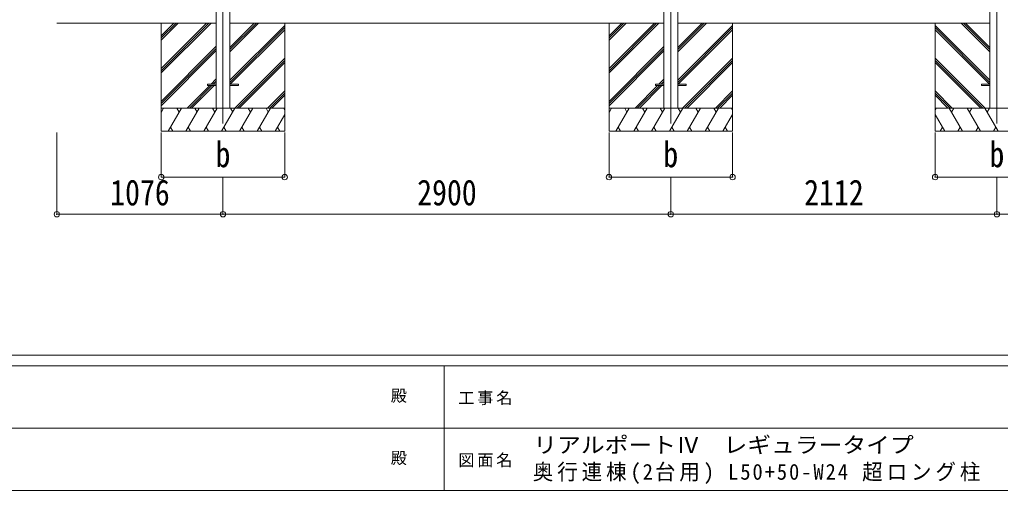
# Model space of a CAD drawing. Units: millimetres at full size. Extents: x -9783 to 9892, y -6828 to 6752.
# Drawn here: x -3218 to 3134, y -6828 to -3782 of the extents above; entities that cross this region are included whole.
import ezdxf
from ezdxf.enums import TextEntityAlignment as Align

# ---------------------------------------------------------------- set-up
doc = ezdxf.new("R2010")
doc.units = ezdxf.units.MM
doc.header["$LTSCALE"] = 35
doc.header["$PDMODE"] = 32
doc.header["$PDSIZE"] = 35
for name, color, linetype, lineweight in [('0-0_0', 7, 'Continuous', 9), ('0-1_本体', 4, 'Continuous', 9), ('0-2_部品', 7, 'Continuous', 9), ('0-8_PARTS2', 2, 'Continuous', 9), ('0-A_寸法', 6, 'Continuous', 9), ('F-0_240', 7, 'Continuous', 9)]:
    doc.layers.add(name, color=color, linetype=linetype, lineweight=lineweight)
doc.styles.add('ＭＳ ゴシック', font='')
doc.styles.get('ＭＳ ゴシック').set_extended_font_data('MS Gothic')

msp = doc.modelspace()

# ---------------------------------------------------------------- linework, layer by layer
at = {"layer": '0-0_0'}
for p, q in [((-2976.65, -3804.69), (-1945.85, -3804.69)), ((-2300.65, -3804.69), (-2300.65, -4504.69)), ((-2300.65, -4098.87), (-2006.47, -3804.69)), ((-2300.65, -4113.01), (-1992.33, -3804.69)), ((-2300.65, -4127.15), (-1978.18, -3804.69)), ((-2300.65, -3915.02), (-2190.32, -3804.69)), ((-2300.65, -3900.88), (-2204.46, -3804.69)), ((-2300.65, -3886.74), (-2218.6, -3804.69)), ((-1855.45, -3804.69), (954.15, -3804.69)), ((-1855.45, -3990.32), (-1669.82, -3804.69)), ((-1855.45, -3976.18), (-1683.96, -3804.69)), ((-1855.45, -3962.04), (-1698.1, -3804.69)), ((-1500.65, -3804.69), (-1500.65, -4504.69)), ((599.35, -3804.69), (599.35, -4504.69)), ((599.35, -4098.87), (893.53, -3804.69)), ((599.35, -4113.01), (907.67, -3804.69)), ((599.35, -4127.15), (921.82, -3804.69)), ((599.35, -3915.02), (709.68, -3804.69)), ((599.35, -3900.88), (695.54, -3804.69)), ((599.35, -3886.74), (681.4, -3804.69)), ((1044.55, -3804.69), (2075.35, -3804.69)), ((1044.55, -3990.32), (1230.18, -3804.69)), ((1044.55, -3976.18), (1216.04, -3804.69)), ((1044.55, -3962.04), (1201.9, -3804.69)), ((1399.35, -3804.69), (1399.35, -4504.69)), ((3066.15, -3804.69), (2035.35, -3804.69)), ((2711.35, -3804.69), (2711.35, -4504.69)), ((3066.15, -3990.32), (2880.52, -3804.69)), ((3066.15, -3976.18), (2894.66, -3804.69)), ((3066.15, -3962.04), (2908.8, -3804.69)), ((-1855.45, -4174.17), (-1500.65, -3819.37)), ((-1855.45, -4188.31), (-1500.65, -3833.51)), ((-1853.19, -4200.19), (-1500.65, -3847.65)), ((1044.55, -4174.17), (1399.35, -3819.37)), ((1044.55, -4188.31), (1399.35, -3833.51)), ((1046.81, -4200.19), (1399.35, -3847.65)), ((3066.15, -4174.17), (2711.35, -3819.37)), ((3066.15, -4188.31), (2711.35, -3833.51)), ((3063.89, -4200.19), (2711.35, -3847.65)), ((-2300.65, -4311), (-1945.85, -3956.2)), ((-2300.65, -4325.14), (-1945.85, -3970.34)), ((-2300.65, -4339.28), (-1945.85, -3984.49)), ((599.35, -4311), (954.15, -3956.2)), ((599.35, -4325.14), (954.15, -3970.34)), ((599.35, -4339.28), (954.15, -3984.49)), ((-1823.84, -4354.69), (-1500.65, -4031.5)), ((-1809.7, -4354.69), (-1500.65, -4045.64)), ((-1795.55, -4354.69), (-1500.65, -4059.79)), ((1076.16, -4354.69), (1399.35, -4031.5)), ((1090.3, -4354.69), (1399.35, -4045.64)), ((1104.45, -4354.69), (1399.35, -4059.79)), ((3034.54, -4354.69), (2711.35, -4031.5)), ((3020.4, -4354.69), (2711.35, -4045.64)), ((3006.26, -4354.69), (2711.35, -4059.79)), ((-1977.71, -4200.19), (-1945.85, -4168.33)), ((-1963.56, -4200.19), (-1945.85, -4182.47)), ((922.29, -4200.19), (954.15, -4168.33)), ((936.44, -4200.19), (954.15, -4182.47)), ((-2132.21, -4354.69), (-1986.71, -4209.19)), ((-2118.06, -4354.69), (-1972.56, -4209.19)), ((-2103.92, -4354.69), (-1958.42, -4209.19)), ((-1949.42, -4200.19), (-1945.85, -4196.62)), ((-1611.71, -4354.69), (-1500.65, -4243.63)), ((767.79, -4354.69), (913.29, -4209.19)), ((781.94, -4354.69), (927.44, -4209.19)), ((796.08, -4354.69), (941.58, -4209.19)), ((950.58, -4200.19), (954.15, -4196.62)), ((1288.29, -4354.69), (1399.35, -4243.63)), ((2822.41, -4354.69), (2711.35, -4243.63)), ((-1597.56, -4354.69), (-1500.65, -4257.77)), ((-1583.42, -4354.69), (-1500.65, -4271.92)), ((1302.44, -4354.69), (1399.35, -4257.77)), ((1316.58, -4354.69), (1399.35, -4271.92)), ((2808.27, -4354.69), (2711.35, -4257.77)), ((2794.13, -4354.69), (2711.35, -4271.92)), ((-1500.65, -4354.69), (-2300.65, -4354.69)), ((-2300.65, -4382.19), (-2284.77, -4354.69)), ((-2255.9, -4504.69), (-2169.3, -4354.69)), ((-2184.3, -4380.67), (-2199.3, -4354.69)), ((-2140.43, -4504.69), (-2053.83, -4354.69)), ((-2068.83, -4380.67), (-2083.83, -4354.69)), ((-2024.96, -4504.69), (-1938.36, -4354.69)), ((-1953.36, -4380.67), (-1968.36, -4354.69)), ((-1909.49, -4504.69), (-1822.89, -4354.69)), ((-1837.89, -4380.67), (-1852.89, -4354.69)), ((-1794.02, -4504.69), (-1707.42, -4354.69)), ((-1722.42, -4380.67), (-1737.42, -4354.69)), ((-1678.55, -4504.69), (-1591.95, -4354.69)), ((-1621.95, -4354.69), (-1606.95, -4380.67)), ((-1506.48, -4354.69), (-1500.65, -4364.79)), ((1399.35, -4354.69), (599.35, -4354.69)), ((599.35, -4382.19), (615.23, -4354.69)), ((644.1, -4504.69), (730.7, -4354.69)), ((715.7, -4380.67), (700.7, -4354.69)), ((759.57, -4504.69), (846.17, -4354.69)), ((831.17, -4380.67), (816.17, -4354.69)), ((875.04, -4504.69), (961.64, -4354.69)), ((946.64, -4380.67), (931.64, -4354.69)), ((990.51, -4504.69), (1077.11, -4354.69)), ((1062.11, -4380.67), (1047.11, -4354.69)), ((1105.98, -4504.69), (1192.58, -4354.69)), ((1177.58, -4380.67), (1162.58, -4354.69)), ((1221.45, -4504.69), (1308.05, -4354.69)), ((1278.05, -4354.69), (1293.05, -4380.67)), ((1393.52, -4354.69), (1399.35, -4364.79)), ((2711.35, -4354.69), (3511.35, -4354.69)), ((2717.18, -4354.69), (2711.35, -4364.79)), ((2889.25, -4504.69), (2802.65, -4354.69)), ((2832.65, -4354.69), (2817.65, -4380.67)), ((3004.73, -4504.69), (2918.12, -4354.69)), ((2933.12, -4380.67), (2948.12, -4354.69)), ((3120.2, -4504.69), (3033.59, -4354.69)), ((3048.59, -4380.67), (3063.59, -4354.69)), ((-1563.08, -4504.69), (-1500.65, -4396.55)), ((1336.92, -4504.69), (1399.35, -4396.55)), ((2773.79, -4504.69), (2711.35, -4396.55)), ((-2300.65, -4504.69), (-1500.65, -4504.69)), ((-2240.9, -4478.71), (-2225.9, -4504.69)), ((-2125.43, -4478.71), (-2110.43, -4504.69)), ((-2009.96, -4478.71), (-1994.96, -4504.69)), ((-1894.49, -4478.71), (-1879.49, -4504.69)), ((-1779.02, -4478.71), (-1764.02, -4504.69)), ((-1663.55, -4478.71), (-1648.55, -4504.69)), ((-1548.08, -4478.71), (-1533.08, -4504.69)), ((599.35, -4504.69), (1399.35, -4504.69)), ((659.1, -4478.71), (674.1, -4504.69)), ((774.57, -4478.71), (789.57, -4504.69)), ((890.04, -4478.71), (905.04, -4504.69)), ((1005.51, -4478.71), (1020.51, -4504.69)), ((1120.98, -4478.71), (1135.98, -4504.69)), ((1236.45, -4478.71), (1251.45, -4504.69)), ((1351.92, -4478.71), (1366.92, -4504.69)), ((3511.35, -4504.69), (2711.35, -4504.69)), ((2758.79, -4478.71), (2743.79, -4504.69)), ((2874.26, -4478.71), (2859.26, -4504.69)), ((2989.73, -4478.71), (2974.73, -4504.69)), ((3105.2, -4478.71), (3090.2, -4504.69))]:
    msp.add_line(p, q, dxfattribs=at)
at = {"layer": '0-1_本体'}
for p, q in [((-1945.65, -874.69), (-1945.65, -4354.69)), ((-1855.65, -874.69), (-1855.65, -4354.69)), ((954.35, -874.69), (954.35, -4354.69)), ((1044.35, -874.69), (1044.35, -4354.69)), ((3066.35, -874.69), (3066.35, -4354.69))]:
    msp.add_line(p, q, dxfattribs=at)
at = {"layer": '0-2_部品', "color": 4}
for p, q in [((-2000.45, -4200.19), (-2000.45, -4209.19)), ((-1945.65, -4200.19), (-2000.45, -4200.19)), ((-1945.65, -4209.19), (-2000.45, -4209.19)), ((-1800.85, -4200.19), (-1855.65, -4200.19)), ((899.55, -4200.19), (899.55, -4209.19)), ((954.35, -4200.19), (899.55, -4200.19)), ((954.35, -4209.19), (899.55, -4209.19)), ((1099.15, -4200.19), (1044.35, -4200.19)), ((3011.55, -4200.19), (3066.35, -4200.19))]:
    msp.add_line(p, q, dxfattribs=at)
for points in [[(-1800.85, -4200.19), (-1800.85, -4209.19), (-1855.65, -4209.19)], [(1099.15, -4200.19), (1099.15, -4209.19), (1044.35, -4209.19)], [(3011.55, -4200.19), (3011.55, -4209.19), (3066.35, -4209.19)]]:
    msp.add_lwpolyline(points, dxfattribs=at)
at = {"layer": '0-8_PARTS2'}
for p, q in [((-1900.65, -904.69), (-1900.65, -4454.69)), ((999.35, -904.69), (999.35, -4454.69)), ((3111.35, -904.69), (3111.35, -4454.69))]:
    msp.add_line(p, q, dxfattribs=at)
at = {"layer": '0-A_寸法'}
for p, q in [((-2976.65, -5041.05), (-2976.65, -4512.11)), ((-2300.65, -4801.08), (-2300.65, -4512.11)), ((-1500.65, -4801.08), (-1500.65, -4512.11)), ((599.35, -4801.08), (599.35, -4512.11)), ((1399.35, -4801.08), (1399.35, -4512.11)), ((2711.35, -4801.08), (2711.35, -4512.11)), ((-2300.65, -4801.08), (-1500.65, -4801.08)), ((-1900.65, -5041.05), (-1900.65, -4801.08)), ((599.35, -4801.08), (1399.35, -4801.08)), ((999.35, -5041.05), (999.35, -4801.08)), ((2711.35, -4801.08), (3511.35, -4801.08)), ((3111.35, -5041.05), (3111.35, -4801.08)), ((3111.35, -5041.05), (3111.35, -4801.08)), ((-2976.65, -5041.05), (-1900.65, -5041.05)), ((-1900.65, -5041.05), (999.35, -5041.05)), ((999.35, -5041.05), (3111.35, -5041.05)), ((3111.35, -5041.05), (6011.35, -5041.05))]:
    msp.add_line(p, q, dxfattribs=at)
for p in [(-2300.65, -4801.08), (-1500.65, -4801.08), (599.35, -4801.08), (1399.35, -4801.08), (2711.35, -4801.08), (-2976.65, -5041.05), (-1900.65, -5041.05), (999.35, -5041.05), (3111.35, -5041.05)]:
    msp.add_point(p, dxfattribs=at)
at = {"layer": 'F-0_240', "color": 5}
for p, q in [((-9783.03, -5953.1), (9396.97, -5953.1)), ((-9783.03, -6023.1), (6285.75, -6023.1)), ((-469.25, -6023.1), (-469.25, -6828.1)), ((-3969.25, -6425.6), (3205.75, -6425.6)), ((-9783.03, -6828.1), (9396.97, -6828.1))]:
    msp.add_line(p, q, dxfattribs=at)

# ---------------------------------------------------------------- texts
at = {"layer": '0-A_寸法', "color": 7, "style": 'ＭＳ ゴシック', "width": 0.85}
for s, p in [('b', (-1948.77, -4786.7)), ('b', (951.23, -4786.7)), ('b', (3063.23, -4786.7)), ('1076', (-2631.15, -5034.05)), ('2900', (-643.15, -5034.05)), ('2112', (1862.85, -5034.05))]:
    msp.add_text(s, height=166.8, dxfattribs=at).set_placement(p, align=Align.BOTTOM_LEFT)
at = {"layer": 'F-0_240', "style": 'ＭＳ ゴシック'}
for p in [(-814.24, -6276.85), (-814.24, -6679.35)]:
    msp.add_text('殿', height=76.98, dxfattribs=at).set_placement(p, align=Align.BOTTOM_LEFT)
at = {"layer": 'F-0_240', "style": 'ＭＳ ゴシック', "width": 1.1}
msp.add_text('リアルポートⅣ\u3000レギュラータイプ', height=102.6, dxfattribs=at).set_placement((109.35, -6616.22), align=Align.BOTTOM_LEFT)
at = {"layer": 'F-0_240', "attachment_point": 7, "style": 'ＭＳ ゴシック'}
for s, insert, char_height in [('\\T1.17;工事名', (-376.96, -6276.85), 76.98), ('\\T1.17;図面名', (-376.96, -6679.35), 76.98), ('\\T1.19;\\W0.95;奥行連棟(2台用)\\~L50+50-W24\\~超ロング柱', (105.77, -6786.55), 102.6)]:
    msp.add_mtext(s, dxfattribs=dict(at, insert=insert, char_height=char_height))

doc.saveas('drawing.dxf')
